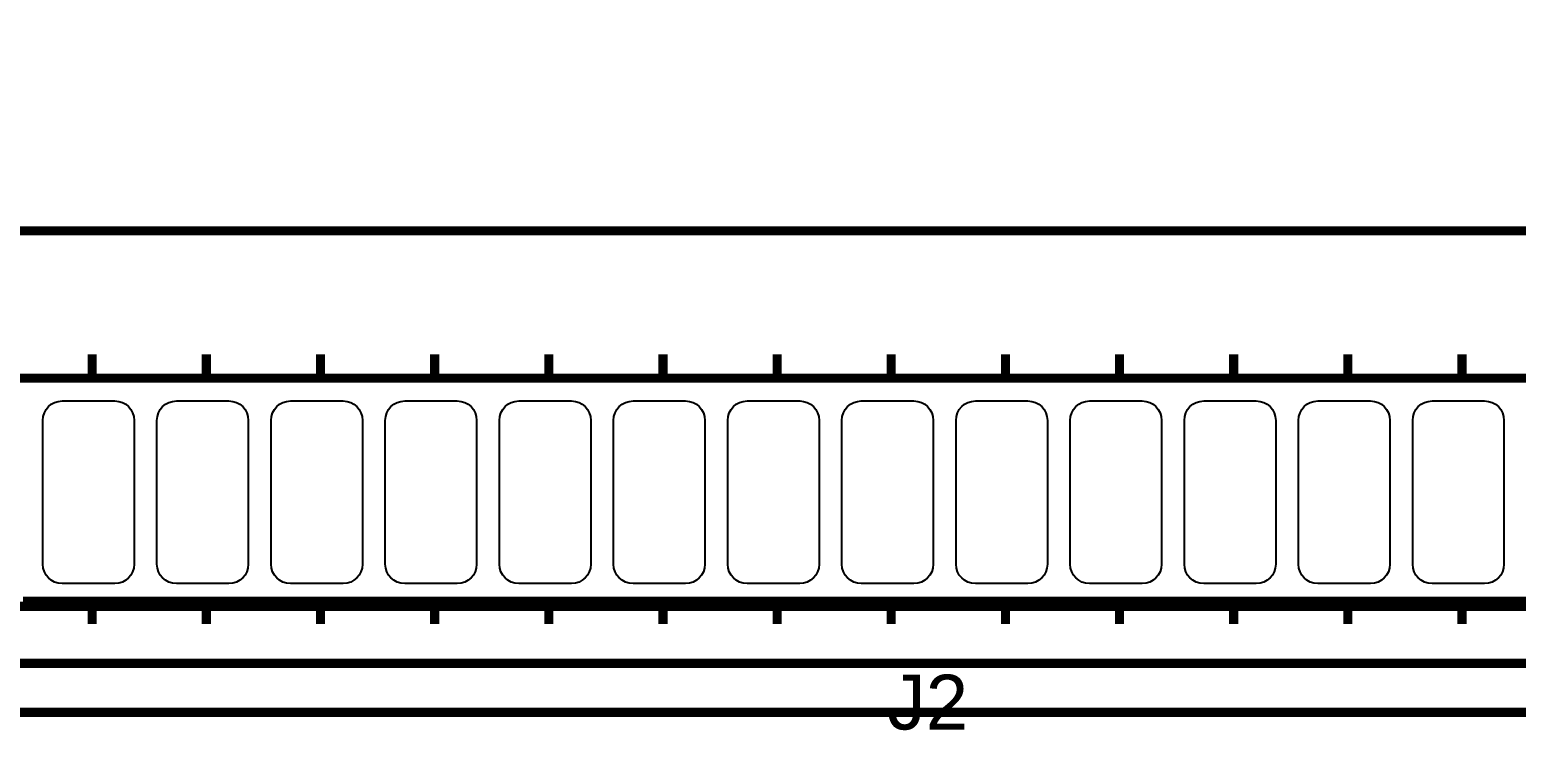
# Model space of a CAD drawing. Header units: inches. Extents: x -2.67 to 2.67, y -1.82 to 1.83.
# Drawn here: x -1.619 to -0.317, y -1.822 to -1.208 of the extents above; entities that cross this region are included whole.
import ezdxf

# ---------------------------------------------------------------- set-up
doc = ezdxf.new("R2010")
doc.units = ezdxf.units.IN
doc.layers.get('0').update_dxf_attribs({"linetype": 'CONTINUOUS'})

msp = doc.modelspace()

# ---------------------------------------------------------------- linework, layer by layer
at = {"const_width": 0.008}
for points in [[(-2.669461, -1.806504), (2.669461, -1.806504), (2.669461, 1.669874), (-2.669461, 1.669874), (-2.669461, -1.806504)], [(-2.669461, -1.806504), (2.669461, -1.806504), (2.669461, 1.669874), (-2.669461, 1.669874), (-2.669461, -1.806504)], [(-2.669461, -1.806504), (2.669461, -1.806504), (2.669461, 1.669874), (-2.669461, 1.669874), (-2.669461, -1.806504)], [(-2.197343, -1.384465), (1.227854, -1.384465)], [(-2.197343, -1.384465), (1.227854, -1.384465)], [(-2.197343, -1.384465), (1.227854, -1.384465)], [(-1.564272, -1.512417), (-1.564272, -1.492732)], [(-1.564272, -1.512417), (-1.564272, -1.492732)], [(-1.564272, -1.512417), (-1.564272, -1.492732)], [(-1.464272, -1.512417), (-1.464272, -1.492732)], [(-1.464272, -1.512417), (-1.464272, -1.492732)], [(-1.464272, -1.512417), (-1.464272, -1.492732)], [(-1.364272, -1.512417), (-1.364272, -1.492732)], [(-1.364272, -1.512417), (-1.364272, -1.492732)], [(-1.364272, -1.512417), (-1.364272, -1.492732)], [(-1.264272, -1.512417), (-1.264272, -1.492732)], [(-1.264272, -1.512417), (-1.264272, -1.492732)], [(-1.264272, -1.512417), (-1.264272, -1.492732)], [(-1.164272, -1.512417), (-1.164272, -1.492732)], [(-1.164272, -1.512417), (-1.164272, -1.492732)], [(-1.164272, -1.512417), (-1.164272, -1.492732)], [(-1.064272, -1.512417), (-1.064272, -1.492732)], [(-1.064272, -1.512417), (-1.064272, -1.492732)], [(-1.064272, -1.512417), (-1.064272, -1.492732)], [(-0.964272, -1.512417), (-0.964272, -1.492732)], [(-0.964272, -1.512417), (-0.964272, -1.492732)], [(-0.964272, -1.512417), (-0.964272, -1.492732)], [(-0.864272, -1.512417), (-0.864272, -1.492732)], [(-0.864272, -1.512417), (-0.864272, -1.492732)], [(-0.864272, -1.512417), (-0.864272, -1.492732)], [(-0.764272, -1.512417), (-0.764272, -1.492732)], [(-0.764272, -1.512417), (-0.764272, -1.492732)], [(-0.764272, -1.512417), (-0.764272, -1.492732)], [(-0.664272, -1.512417), (-0.664272, -1.492732)], [(-0.664272, -1.512417), (-0.664272, -1.492732)], [(-0.664272, -1.512417), (-0.664272, -1.492732)], [(-0.564272, -1.512417), (-0.564272, -1.492732)], [(-0.564272, -1.512417), (-0.564272, -1.492732)], [(-0.564272, -1.512417), (-0.564272, -1.492732)], [(-0.464272, -1.512417), (-0.464272, -1.492732)], [(-0.464272, -1.512417), (-0.464272, -1.492732)], [(-0.464272, -1.512417), (-0.464272, -1.492732)], [(-0.364272, -1.512417), (-0.364272, -1.492732)], [(-0.364272, -1.512417), (-0.364272, -1.492732)], [(-0.364272, -1.512417), (-0.364272, -1.492732)], [(-1.867508, -1.763591), (0.232492, -1.763591), (0.232492, -1.513591), (-1.867508, -1.513591), (-1.867508, -1.763591)], [(-1.867508, -1.763591), (0.232492, -1.763591), (0.232492, -1.513591), (-1.867508, -1.513591), (-1.867508, -1.763591)], [(-1.867508, -1.763591), (0.232492, -1.763591), (0.232492, -1.513591), (-1.867508, -1.513591), (-1.867508, -1.763591)], [(-1.624902, -1.709268), (-1.603642, -1.709268)], [(-1.624902, -1.709268), (-1.603642, -1.709268)], [(-1.624902, -1.709268), (-1.603642, -1.709268)], [(-1.603642, -1.709268), (-1.524902, -1.709268)], [(-1.603642, -1.709268), (-1.524902, -1.709268)], [(-1.603642, -1.709268), (-1.524902, -1.709268)], [(-1.564272, -1.709268), (-1.564272, -1.728953)], [(-1.564272, -1.709268), (-1.564272, -1.728953)], [(-1.564272, -1.709268), (-1.564272, -1.728953)], [(-1.524902, -1.709268), (-1.503642, -1.709268)], [(-1.524902, -1.709268), (-1.503642, -1.709268)], [(-1.524902, -1.709268), (-1.503642, -1.709268)], [(-1.503642, -1.709268), (-1.424902, -1.709268)], [(-1.503642, -1.709268), (-1.424902, -1.709268)], [(-1.503642, -1.709268), (-1.424902, -1.709268)], [(-1.464272, -1.709268), (-1.464272, -1.728953)], [(-1.464272, -1.709268), (-1.464272, -1.728953)], [(-1.464272, -1.709268), (-1.464272, -1.728953)], [(-1.424902, -1.709268), (-1.403642, -1.709268)], [(-1.424902, -1.709268), (-1.403642, -1.709268)], [(-1.424902, -1.709268), (-1.403642, -1.709268)], [(-1.403642, -1.709268), (-1.324902, -1.709268)], [(-1.403642, -1.709268), (-1.324902, -1.709268)], [(-1.403642, -1.709268), (-1.324902, -1.709268)], [(-1.364272, -1.709268), (-1.364272, -1.728953)], [(-1.364272, -1.709268), (-1.364272, -1.728953)], [(-1.364272, -1.709268), (-1.364272, -1.728953)], [(-1.324902, -1.709268), (-1.303642, -1.709268)], [(-1.324902, -1.709268), (-1.303642, -1.709268)], [(-1.324902, -1.709268), (-1.303642, -1.709268)], [(-1.303642, -1.709268), (-1.224902, -1.709268)], [(-1.303642, -1.709268), (-1.224902, -1.709268)], [(-1.303642, -1.709268), (-1.224902, -1.709268)], [(-1.264272, -1.709268), (-1.264272, -1.728953)], [(-1.264272, -1.709268), (-1.264272, -1.728953)], [(-1.264272, -1.709268), (-1.264272, -1.728953)], [(-1.224902, -1.709268), (-1.203642, -1.709268)], [(-1.224902, -1.709268), (-1.203642, -1.709268)], [(-1.224902, -1.709268), (-1.203642, -1.709268)], [(-1.203642, -1.709268), (-1.124902, -1.709268)], [(-1.203642, -1.709268), (-1.124902, -1.709268)], [(-1.203642, -1.709268), (-1.124902, -1.709268)], [(-1.164272, -1.709268), (-1.164272, -1.728953)], [(-1.164272, -1.709268), (-1.164272, -1.728953)], [(-1.164272, -1.709268), (-1.164272, -1.728953)], [(-1.124902, -1.709268), (-1.103642, -1.709268)], [(-1.124902, -1.709268), (-1.103642, -1.709268)], [(-1.124902, -1.709268), (-1.103642, -1.709268)], [(-1.103642, -1.709268), (-1.024902, -1.709268)], [(-1.103642, -1.709268), (-1.024902, -1.709268)], [(-1.103642, -1.709268), (-1.024902, -1.709268)], [(-1.064272, -1.709268), (-1.064272, -1.728953)], [(-1.064272, -1.709268), (-1.064272, -1.728953)], [(-1.064272, -1.709268), (-1.064272, -1.728953)], [(-1.024902, -1.709268), (-1.003642, -1.709268)], [(-1.024902, -1.709268), (-1.003642, -1.709268)], [(-1.024902, -1.709268), (-1.003642, -1.709268)], [(-1.003642, -1.709268), (-0.924902, -1.709268)], [(-1.003642, -1.709268), (-0.924902, -1.709268)], [(-1.003642, -1.709268), (-0.924902, -1.709268)], [(-0.964272, -1.709268), (-0.964272, -1.728953)], [(-0.964272, -1.709268), (-0.964272, -1.728953)], [(-0.964272, -1.709268), (-0.964272, -1.728953)], [(-0.924902, -1.709268), (-0.903642, -1.709268)], [(-0.924902, -1.709268), (-0.903642, -1.709268)], [(-0.924902, -1.709268), (-0.903642, -1.709268)], [(-0.903642, -1.709268), (-0.824902, -1.709268)], [(-0.903642, -1.709268), (-0.824902, -1.709268)], [(-0.903642, -1.709268), (-0.824902, -1.709268)], [(-0.864272, -1.709268), (-0.864272, -1.728953)], [(-0.864272, -1.709268), (-0.864272, -1.728953)], [(-0.864272, -1.709268), (-0.864272, -1.728953)], [(-0.824902, -1.709268), (-0.803642, -1.709268)], [(-0.824902, -1.709268), (-0.803642, -1.709268)], [(-0.824902, -1.709268), (-0.803642, -1.709268)], [(-0.803642, -1.709268), (-0.724902, -1.709268)], [(-0.803642, -1.709268), (-0.724902, -1.709268)], [(-0.803642, -1.709268), (-0.724902, -1.709268)], [(-0.764272, -1.709268), (-0.764272, -1.728953)], [(-0.764272, -1.709268), (-0.764272, -1.728953)], [(-0.764272, -1.709268), (-0.764272, -1.728953)], [(-0.724902, -1.709268), (-0.703642, -1.709268)], [(-0.724902, -1.709268), (-0.703642, -1.709268)], [(-0.724902, -1.709268), (-0.703642, -1.709268)], [(-0.703642, -1.709268), (-0.624902, -1.709268)], [(-0.703642, -1.709268), (-0.624902, -1.709268)], [(-0.703642, -1.709268), (-0.624902, -1.709268)], [(-0.664272, -1.709268), (-0.664272, -1.728953)], [(-0.664272, -1.709268), (-0.664272, -1.728953)], [(-0.664272, -1.709268), (-0.664272, -1.728953)], [(-0.624902, -1.709268), (-0.603642, -1.709268)], [(-0.624902, -1.709268), (-0.603642, -1.709268)], [(-0.624902, -1.709268), (-0.603642, -1.709268)], [(-0.603642, -1.709268), (-0.524902, -1.709268)], [(-0.603642, -1.709268), (-0.524902, -1.709268)], [(-0.603642, -1.709268), (-0.524902, -1.709268)], [(-0.564272, -1.709268), (-0.564272, -1.728953)], [(-0.564272, -1.709268), (-0.564272, -1.728953)], [(-0.564272, -1.709268), (-0.564272, -1.728953)], [(-0.524902, -1.709268), (-0.503642, -1.709268)], [(-0.524902, -1.709268), (-0.503642, -1.709268)], [(-0.524902, -1.709268), (-0.503642, -1.709268)], [(-0.503642, -1.709268), (-0.424902, -1.709268)], [(-0.503642, -1.709268), (-0.424902, -1.709268)], [(-0.503642, -1.709268), (-0.424902, -1.709268)], [(-0.464272, -1.709268), (-0.464272, -1.728953)], [(-0.464272, -1.709268), (-0.464272, -1.728953)], [(-0.464272, -1.709268), (-0.464272, -1.728953)], [(-0.424902, -1.709268), (-0.403642, -1.709268)], [(-0.424902, -1.709268), (-0.403642, -1.709268)], [(-0.424902, -1.709268), (-0.403642, -1.709268)], [(-0.403642, -1.709268), (-0.324902, -1.709268)], [(-0.403642, -1.709268), (-0.324902, -1.709268)], [(-0.403642, -1.709268), (-0.324902, -1.709268)], [(-0.364272, -1.709268), (-0.364272, -1.728953)], [(-0.364272, -1.709268), (-0.364272, -1.728953)], [(-0.364272, -1.709268), (-0.364272, -1.728953)], [(-0.324902, -1.709268), (-0.303642, -1.709268)], [(-0.324902, -1.709268), (-0.303642, -1.709268)], [(-0.324902, -1.709268), (-0.303642, -1.709268)], [(0.232492, -1.713591), (-1.867508, -1.713591)], [(0.232492, -1.713591), (-1.867508, -1.713591)], [(0.232492, -1.713591), (-1.867508, -1.713591)]]:
    msp.add_lwpolyline(points, dxfattribs=at)
for points in [[(-1.544508, -1.693591), (-1.590508, -1.693591), (-1.593984, -1.693252), (-1.597198, -1.692279), (-1.600089, -1.690733), (-1.602594, -1.688676), (-1.60465, -1.686172), (-1.606196, -1.683281), (-1.60717, -1.680067), (-1.607508, -1.676591), (-1.607508, -1.550591), (-1.60717, -1.547115), (-1.606196, -1.5439), (-1.60465, -1.541009), (-1.602594, -1.538505), (-1.600089, -1.536448), (-1.597198, -1.534902), (-1.593984, -1.533929), (-1.590508, -1.533591), (-1.544508, -1.533591), (-1.541032, -1.533929), (-1.537818, -1.534902), (-1.534927, -1.536448), (-1.532422, -1.538505), (-1.530365, -1.541009), (-1.528819, -1.5439), (-1.527846, -1.547115), (-1.527508, -1.550591), (-1.527508, -1.676591), (-1.527846, -1.680067), (-1.528819, -1.683281), (-1.530365, -1.686172), (-1.532422, -1.688676), (-1.534927, -1.690733), (-1.537818, -1.692279), (-1.541032, -1.693252), (-1.544508, -1.693591)], [(-1.444508, -1.693591), (-1.490508, -1.693591), (-1.493984, -1.693252), (-1.497198, -1.692279), (-1.500089, -1.690733), (-1.502594, -1.688676), (-1.50465, -1.686172), (-1.506196, -1.683281), (-1.50717, -1.680067), (-1.507508, -1.676591), (-1.507508, -1.550591), (-1.50717, -1.547115), (-1.506196, -1.5439), (-1.50465, -1.541009), (-1.502594, -1.538505), (-1.500089, -1.536448), (-1.497198, -1.534902), (-1.493984, -1.533929), (-1.490508, -1.533591), (-1.444508, -1.533591), (-1.441032, -1.533929), (-1.437818, -1.534902), (-1.434927, -1.536448), (-1.432422, -1.538505), (-1.430365, -1.541009), (-1.428819, -1.5439), (-1.427846, -1.547115), (-1.427508, -1.550591), (-1.427508, -1.676591), (-1.427846, -1.680067), (-1.428819, -1.683281), (-1.430365, -1.686172), (-1.432422, -1.688676), (-1.434927, -1.690733), (-1.437818, -1.692279), (-1.441032, -1.693252), (-1.444508, -1.693591)], [(-1.344508, -1.693591), (-1.390508, -1.693591), (-1.393984, -1.693252), (-1.397198, -1.692279), (-1.400089, -1.690733), (-1.402594, -1.688676), (-1.40465, -1.686172), (-1.406196, -1.683281), (-1.40717, -1.680067), (-1.407508, -1.676591), (-1.407508, -1.550591), (-1.40717, -1.547115), (-1.406196, -1.5439), (-1.40465, -1.541009), (-1.402594, -1.538505), (-1.400089, -1.536448), (-1.397198, -1.534902), (-1.393984, -1.533929), (-1.390508, -1.533591), (-1.344508, -1.533591), (-1.341032, -1.533929), (-1.337818, -1.534902), (-1.334927, -1.536448), (-1.332422, -1.538505), (-1.330365, -1.541009), (-1.328819, -1.5439), (-1.327846, -1.547115), (-1.327508, -1.550591), (-1.327508, -1.676591), (-1.327846, -1.680067), (-1.328819, -1.683281), (-1.330365, -1.686172), (-1.332422, -1.688676), (-1.334927, -1.690733), (-1.337818, -1.692279), (-1.341032, -1.693252), (-1.344508, -1.693591)], [(-1.244508, -1.693591), (-1.290508, -1.693591), (-1.293984, -1.693252), (-1.297198, -1.692279), (-1.300089, -1.690733), (-1.302594, -1.688676), (-1.30465, -1.686172), (-1.306196, -1.683281), (-1.30717, -1.680067), (-1.307508, -1.676591), (-1.307508, -1.550591), (-1.30717, -1.547115), (-1.306196, -1.5439), (-1.30465, -1.541009), (-1.302594, -1.538505), (-1.300089, -1.536448), (-1.297198, -1.534902), (-1.293984, -1.533929), (-1.290508, -1.533591), (-1.244508, -1.533591), (-1.241032, -1.533929), (-1.237818, -1.534902), (-1.234927, -1.536448), (-1.232422, -1.538505), (-1.230365, -1.541009), (-1.228819, -1.5439), (-1.227846, -1.547115), (-1.227508, -1.550591), (-1.227508, -1.676591), (-1.227846, -1.680067), (-1.228819, -1.683281), (-1.230365, -1.686172), (-1.232422, -1.688676), (-1.234927, -1.690733), (-1.237818, -1.692279), (-1.241032, -1.693252), (-1.244508, -1.693591)], [(-1.144508, -1.693591), (-1.190508, -1.693591), (-1.193984, -1.693252), (-1.197198, -1.692279), (-1.200089, -1.690733), (-1.202594, -1.688676), (-1.20465, -1.686172), (-1.206196, -1.683281), (-1.20717, -1.680067), (-1.207508, -1.676591), (-1.207508, -1.550591), (-1.20717, -1.547115), (-1.206196, -1.5439), (-1.20465, -1.541009), (-1.202594, -1.538505), (-1.200089, -1.536448), (-1.197198, -1.534902), (-1.193984, -1.533929), (-1.190508, -1.533591), (-1.144508, -1.533591), (-1.141032, -1.533929), (-1.137818, -1.534902), (-1.134927, -1.536448), (-1.132422, -1.538505), (-1.130365, -1.541009), (-1.128819, -1.5439), (-1.127846, -1.547115), (-1.127508, -1.550591), (-1.127508, -1.676591), (-1.127846, -1.680067), (-1.128819, -1.683281), (-1.130365, -1.686172), (-1.132422, -1.688676), (-1.134927, -1.690733), (-1.137818, -1.692279), (-1.141032, -1.693252), (-1.144508, -1.693591)], [(-1.044508, -1.693591), (-1.090508, -1.693591), (-1.093984, -1.693252), (-1.097198, -1.692279), (-1.100089, -1.690733), (-1.102594, -1.688676), (-1.10465, -1.686172), (-1.106196, -1.683281), (-1.10717, -1.680067), (-1.107508, -1.676591), (-1.107508, -1.550591), (-1.10717, -1.547115), (-1.106196, -1.5439), (-1.10465, -1.541009), (-1.102594, -1.538505), (-1.100089, -1.536448), (-1.097198, -1.534902), (-1.093984, -1.533929), (-1.090508, -1.533591), (-1.044508, -1.533591), (-1.041032, -1.533929), (-1.037818, -1.534902), (-1.034927, -1.536448), (-1.032422, -1.538505), (-1.030365, -1.541009), (-1.028819, -1.5439), (-1.027846, -1.547115), (-1.027508, -1.550591), (-1.027508, -1.676591), (-1.027846, -1.680067), (-1.028819, -1.683281), (-1.030365, -1.686172), (-1.032422, -1.688676), (-1.034927, -1.690733), (-1.037818, -1.692279), (-1.041032, -1.693252), (-1.044508, -1.693591)], [(-0.944508, -1.693591), (-0.990508, -1.693591), (-0.993984, -1.693252), (-0.997198, -1.692279), (-1.000089, -1.690733), (-1.002594, -1.688676), (-1.00465, -1.686172), (-1.006196, -1.683281), (-1.00717, -1.680067), (-1.007508, -1.676591), (-1.007508, -1.550591), (-1.00717, -1.547115), (-1.006196, -1.5439), (-1.00465, -1.541009), (-1.002594, -1.538505), (-1.000089, -1.536448), (-0.997198, -1.534902), (-0.993984, -1.533929), (-0.990508, -1.533591), (-0.944508, -1.533591), (-0.941032, -1.533929), (-0.937818, -1.534902), (-0.934927, -1.536448), (-0.932422, -1.538505), (-0.930365, -1.541009), (-0.928819, -1.5439), (-0.927846, -1.547115), (-0.927508, -1.550591), (-0.927508, -1.676591), (-0.927846, -1.680067), (-0.928819, -1.683281), (-0.930365, -1.686172), (-0.932422, -1.688676), (-0.934927, -1.690733), (-0.937818, -1.692279), (-0.941032, -1.693252), (-0.944508, -1.693591)], [(-0.844508, -1.693591), (-0.890508, -1.693591), (-0.893984, -1.693252), (-0.897198, -1.692279), (-0.900089, -1.690733), (-0.902594, -1.688676), (-0.90465, -1.686172), (-0.906196, -1.683281), (-0.90717, -1.680067), (-0.907508, -1.676591), (-0.907508, -1.550591), (-0.90717, -1.547115), (-0.906196, -1.5439), (-0.90465, -1.541009), (-0.902594, -1.538505), (-0.900089, -1.536448), (-0.897198, -1.534902), (-0.893984, -1.533929), (-0.890508, -1.533591), (-0.844508, -1.533591), (-0.841032, -1.533929), (-0.837818, -1.534902), (-0.834927, -1.536448), (-0.832422, -1.538505), (-0.830365, -1.541009), (-0.828819, -1.5439), (-0.827846, -1.547115), (-0.827508, -1.550591), (-0.827508, -1.676591), (-0.827846, -1.680067), (-0.828819, -1.683281), (-0.830365, -1.686172), (-0.832422, -1.688676), (-0.834927, -1.690733), (-0.837818, -1.692279), (-0.841032, -1.693252), (-0.844508, -1.693591)], [(-0.744508, -1.693591), (-0.790508, -1.693591), (-0.793984, -1.693252), (-0.797198, -1.692279), (-0.800089, -1.690733), (-0.802594, -1.688676), (-0.80465, -1.686172), (-0.806196, -1.683281), (-0.80717, -1.680067), (-0.807508, -1.676591), (-0.807508, -1.550591), (-0.80717, -1.547115), (-0.806196, -1.5439), (-0.80465, -1.541009), (-0.802594, -1.538505), (-0.800089, -1.536448), (-0.797198, -1.534902), (-0.793984, -1.533929), (-0.790508, -1.533591), (-0.744508, -1.533591), (-0.741032, -1.533929), (-0.737818, -1.534902), (-0.734927, -1.536448), (-0.732422, -1.538505), (-0.730365, -1.541009), (-0.728819, -1.5439), (-0.727846, -1.547115), (-0.727508, -1.550591), (-0.727508, -1.676591), (-0.727846, -1.680067), (-0.728819, -1.683281), (-0.730365, -1.686172), (-0.732422, -1.688676), (-0.734927, -1.690733), (-0.737818, -1.692279), (-0.741032, -1.693252), (-0.744508, -1.693591)], [(-0.644508, -1.693591), (-0.690508, -1.693591), (-0.693984, -1.693252), (-0.697198, -1.692279), (-0.700089, -1.690733), (-0.702594, -1.688676), (-0.70465, -1.686172), (-0.706196, -1.683281), (-0.70717, -1.680067), (-0.707508, -1.676591), (-0.707508, -1.550591), (-0.70717, -1.547115), (-0.706196, -1.5439), (-0.70465, -1.541009), (-0.702594, -1.538505), (-0.700089, -1.536448), (-0.697198, -1.534902), (-0.693984, -1.533929), (-0.690508, -1.533591), (-0.644508, -1.533591), (-0.641032, -1.533929), (-0.637818, -1.534902), (-0.634927, -1.536448), (-0.632422, -1.538505), (-0.630365, -1.541009), (-0.628819, -1.5439), (-0.627846, -1.547115), (-0.627508, -1.550591), (-0.627508, -1.676591), (-0.627846, -1.680067), (-0.628819, -1.683281), (-0.630365, -1.686172), (-0.632422, -1.688676), (-0.634927, -1.690733), (-0.637818, -1.692279), (-0.641032, -1.693252), (-0.644508, -1.693591)], [(-0.544508, -1.693591), (-0.590508, -1.693591), (-0.593984, -1.693252), (-0.597198, -1.692279), (-0.600089, -1.690733), (-0.602594, -1.688676), (-0.60465, -1.686172), (-0.606196, -1.683281), (-0.60717, -1.680067), (-0.607508, -1.676591), (-0.607508, -1.550591), (-0.60717, -1.547115), (-0.606196, -1.5439), (-0.60465, -1.541009), (-0.602594, -1.538505), (-0.600089, -1.536448), (-0.597198, -1.534902), (-0.593984, -1.533929), (-0.590508, -1.533591), (-0.544508, -1.533591), (-0.541032, -1.533929), (-0.537818, -1.534902), (-0.534927, -1.536448), (-0.532422, -1.538505), (-0.530365, -1.541009), (-0.528819, -1.5439), (-0.527846, -1.547115), (-0.527508, -1.550591), (-0.527508, -1.676591), (-0.527846, -1.680067), (-0.528819, -1.683281), (-0.530365, -1.686172), (-0.532422, -1.688676), (-0.534927, -1.690733), (-0.537818, -1.692279), (-0.541032, -1.693252), (-0.544508, -1.693591)], [(-0.444508, -1.693591), (-0.490508, -1.693591), (-0.493984, -1.693252), (-0.497198, -1.692279), (-0.500089, -1.690733), (-0.502594, -1.688676), (-0.50465, -1.686172), (-0.506196, -1.683281), (-0.50717, -1.680067), (-0.507508, -1.676591), (-0.507508, -1.550591), (-0.50717, -1.547115), (-0.506196, -1.5439), (-0.50465, -1.541009), (-0.502594, -1.538505), (-0.500089, -1.536448), (-0.497198, -1.534902), (-0.493984, -1.533929), (-0.490508, -1.533591), (-0.444508, -1.533591), (-0.441032, -1.533929), (-0.437818, -1.534902), (-0.434927, -1.536448), (-0.432422, -1.538505), (-0.430365, -1.541009), (-0.428819, -1.5439), (-0.427846, -1.547115), (-0.427508, -1.550591), (-0.427508, -1.676591), (-0.427846, -1.680067), (-0.428819, -1.683281), (-0.430365, -1.686172), (-0.432422, -1.688676), (-0.434927, -1.690733), (-0.437818, -1.692279), (-0.441032, -1.693252), (-0.444508, -1.693591)], [(-0.344508, -1.693591), (-0.390508, -1.693591), (-0.393984, -1.693252), (-0.397198, -1.692279), (-0.400089, -1.690733), (-0.402594, -1.688676), (-0.40465, -1.686172), (-0.406196, -1.683281), (-0.40717, -1.680067), (-0.407508, -1.676591), (-0.407508, -1.550591), (-0.40717, -1.547115), (-0.406196, -1.5439), (-0.40465, -1.541009), (-0.402594, -1.538505), (-0.400089, -1.536448), (-0.397198, -1.534902), (-0.393984, -1.533929), (-0.390508, -1.533591), (-0.344508, -1.533591), (-0.341032, -1.533929), (-0.337818, -1.534902), (-0.334927, -1.536448), (-0.332422, -1.538505), (-0.330365, -1.541009), (-0.328819, -1.5439), (-0.327846, -1.547115), (-0.327508, -1.550591), (-0.327508, -1.676591), (-0.327846, -1.680067), (-0.328819, -1.683281), (-0.330365, -1.686172), (-0.332422, -1.688676), (-0.334927, -1.690733), (-0.337818, -1.692279), (-0.341032, -1.693252), (-0.344508, -1.693591)]]:
    msp.add_lwpolyline(points, close=True)

# ---------------------------------------------------------------- texts
at = {"width": 1.041667}
msp.add_text('J2', height=0.048, dxfattribs=at).set_placement((-0.867508, -1.821591))
msp.add_text('J2', height=0.048, dxfattribs=at).set_placement((-0.867508, -1.821591))
msp.add_text('J2', height=0.048, dxfattribs=at).set_placement((-0.867508, -1.821591))

doc.saveas('drawing.dxf')
